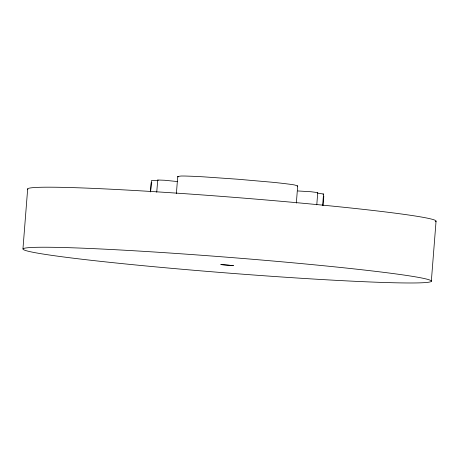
<?xml version="1.0" encoding="UTF-8"?>
<svg xmlns="http://www.w3.org/2000/svg" width="459" height="459" viewBox="0 0 459 459"><rect width="100%" height="100%" fill="white"/><g stroke="black" fill="none" stroke-linecap="round" stroke-linejoin="round"><path stroke-width="0.69" d="M22.95 248.916L27.672 188.884M150.563 191.277L151.24 182.699L151.734 182.625M150.586 191.965L151.487 180.53L157.976 180.553M156.731 192.206L157.747 179.997L164.724 180.261L177.61 181.58M176.382 193.641L177.736 176.491L180.938 176.032A44.316 1.704 4.5 0 1 185.625 176.049L192.39 176.279A54.696 2.1 4.5 0 1 203.354 176.83L237.779 179.228L272.181 182.24A54.696 2.1 4.5 0 1 283.128 183.411L289.87 184.248A44.316 1.704 4.5 0 1 294.535 184.966L297.69 185.924L296.342 203.079M316.785 204.812L317.737 192.637L317.41 192.786M322.637 205.471L323.538 194.037L317.777 193.17M323.079 205.546L323.807 196.257L323.406 196.102M431.328 281.292A204.852 7.866 4.5 0 0 128.239 250.43A204.852 7.866 4.5 0 0 121.847 263.586A204.852 7.866 4.5 0 0 431.328 281.292L436.05 221.261M297.69 185.924L297.157 186.32M323.526 194.054L322.958 194.117M297.788 190.955L311.11 191.753L317.714 192.614M151.826 182.854L151.24 182.699M158.148 180.335L157.701 180.1M27.93 189.464A204.852 7.866 4.5 0 1 235.553 197.473A204.852 7.866 4.5 0 1 435.264 221.76M178.408 176.922A70.755 2.714 4.5 0 1 177.731 176.491M220.894 264.596L233.396 265.595L220.894 264.596"/></g></svg>
